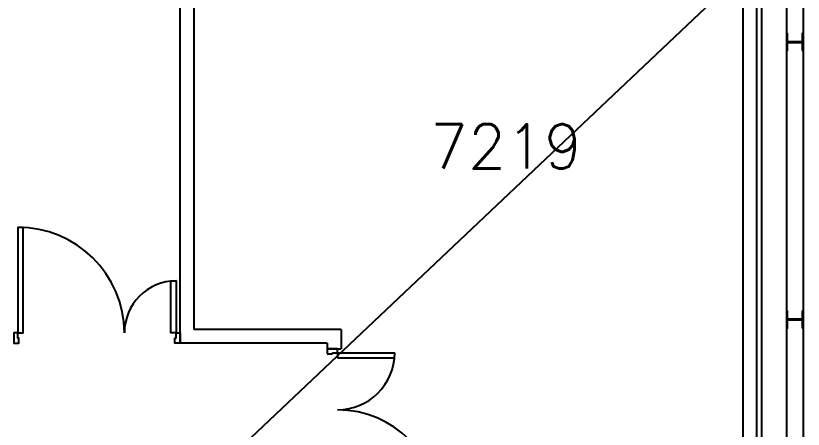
# Model space of a CAD drawing. Header units: millimetres. Extents: x -68474 to 336725, y -113450 to 40976.
# Drawn here: x 119053 to 126153, y -64487 to -60762 of the extents above; entities that cross this region are included whole.
import ezdxf

# ---------------------------------------------------------------- set-up
doc = ezdxf.new("R2010")
doc.units = ezdxf.units.MM
doc.header["$LTSCALE"] = 900
for name, color, linetype in [('NW-DR', 3, 'Continuous'), ('s5152a$0$12', 7, 'Continuous'), ('s5152a$0$30', 7, 'Continuous'), ('s5152a$0$45', 7, 'Continuous'), ('s5152a$0$ELE', 13, 'Continuous'), ('s5152a$0$MGI-HAT', 7, 'Continuous'), ('s5152a$0$ROOM-NO', 4, 'Continuous'), ('s5152a$0$ST-POST', 5, 'Continuous'), ('s5152a$0$STEP', 15, 'Continuous')]:
    doc.layers.add(name, color=color, linetype=linetype)
doc.styles.add('s5152a$0$STANDARD', font='SIMPLEX')

msp = doc.modelspace()

# ---------------------------------------------------------------- linework, layer by layer
at = {"layer": 'NW-DR', "color": 1}
for points in [[(119070.70387, -63618.65), (119120.70387, -63618.65), (119120.70387, -62668.65), (119070.70387, -62668.65)], [(120500.39137, -63619.22766), (120450.39137, -63618.65), (120450.39137, -63150.65), (120500.39137, -63150.65)], [(120500.39137, -63665.525), (120500.39137, -63618.65), (120535.54762, -63618.65), (120535.54762, -63712.4), (120488.67262, -63712.4), (120488.67262, -63665.525)]]:
    msp.add_lwpolyline(points, close=True, dxfattribs=at)
msp.add_lwpolyline([(119070.70387, -63618.65), (119035.54762, -63618.65), (119035.54762, -63712.4), (119082.42262, -63712.4), (119082.42262, -63665.525), (119070.70387, -63665.525), (119070.70387, -63619.22766)], dxfattribs=at)
for centre, radius, start, end in [((119076.56324, -63624.50938), 955.87733, 0.351216154, 90.351216153), ((120500.40699, -63618.63438), 467.98438, 90.001912985, 180.001912984)]:
    msp.add_arc(centre, radius, start, end, dxfattribs=at)
at = {"layer": 's5152a$0$12', "color": 8, "linetype": 'Continuous'}
msp.add_line((116929.5, -68573.4), (125999.9, -59999.9), dxfattribs=at)
at = {"layer": 's5152a$0$30'}
for p, q in [((121954.29762, -63762.4), (121860.54762, -63762.4)), ((121860.54762, -63762.4), (121860.54762, -63809.275)), ((121860.54762, -63809.275), (121907.42262, -63809.275)), ((121907.42262, -63797.55625), (121954.29762, -63797.55625)), ((121907.42262, -63809.275), (121907.42262, -63797.55625)), ((121954.29762, -63797.55625), (121954.29762, -63762.4)), ((121954.29762, -63797.55625), (122469.14137, -63797.55625)), ((121954.29762, -63797.55625), (121954.29762, -63844.43125)), ((121954.29762, -63844.43125), (122469.14137, -63844.43125))]:
    msp.add_line(p, q, dxfattribs=at)
for centre, radius, start, end in [((121954.29762, -63797.55625), 514.84375, 270, 0), ((121954.29762, -65227.24375), 914.84375, 0, 90)]:
    msp.add_arc(centre, radius, start, end, dxfattribs=at)
at = {"layer": 's5152a$0$45', "color": 8, "linetype": 'Continuous'}
msp.add_line((126000.1, -43170), (126000.1, -71250), dxfattribs=at)
at = {"layer": 's5152a$0$ELE'}
msp.add_line((126152.6, -58347.4), (126152.6, -71199.9), dxfattribs=at)
at = {"layer": 's5152a$0$MGI-HAT', "color": 1}
for p, q in [((120535.54762, -63712.4), (120535.54762, -58724.9)), ((125735.54762, -71024.9), (125735.54762, -58724.9)), ((120660.54762, -63587.4), (120660.54762, -58849.9)), ((125610.54762, -65312.4), (125610.54762, -58849.9)), ((121985.54762, -63587.4), (120660.54762, -63587.4)), ((121985.54762, -63587.4), (121985.54762, -63762.4)), ((121860.54762, -63712.4), (120535.54762, -63712.4)), ((121860.54762, -63712.4), (121860.54762, -63762.4)), ((121860.54762, -63762.4), (121985.54762, -63762.4))]:
    msp.add_line(p, q, dxfattribs=at)
at = {"layer": 's5152a$0$ST-POST'}
for points in [[(126143.58522, -61076.15), (126152.6, -61076.15), (126152.6, -60923.65), (126143.58522, -60923.65), (126143.58522, -60996.89507), (126009.11478, -60996.89507), (126009.11478, -60923.65), (126000.1, -60923.65), (126000.1, -61076.15), (126009.11478, -61076.15), (126009.11478, -61002.90493), (126143.58522, -61002.90493)], [(126143.58522, -63576.15), (126152.6, -63576.15), (126152.6, -63423.65), (126143.58522, -63423.65), (126143.58522, -63496.89507), (126009.11478, -63496.89507), (126009.11478, -63423.65), (126000.1, -63423.65), (126000.1, -63576.15), (126009.11478, -63576.15), (126009.11478, -63502.90493), (126143.58522, -63502.90493)]]:
    msp.add_lwpolyline(points, close=True, dxfattribs=at)
at = {"layer": 's5152a$0$STEP', "linetype": 'Continuous'}
msp.add_line((125775.1, -58724.9), (125775.1, -71199.9), dxfattribs=at)

# ---------------------------------------------------------------- texts
at = {"layer": 's5152a$0$ROOM-NO', "style": 's5152a$0$STANDARD'}
msp.add_text('7219', height=400, dxfattribs=at).set_placement((122787.59971, -62139.4278))

doc.saveas('drawing.dxf')
